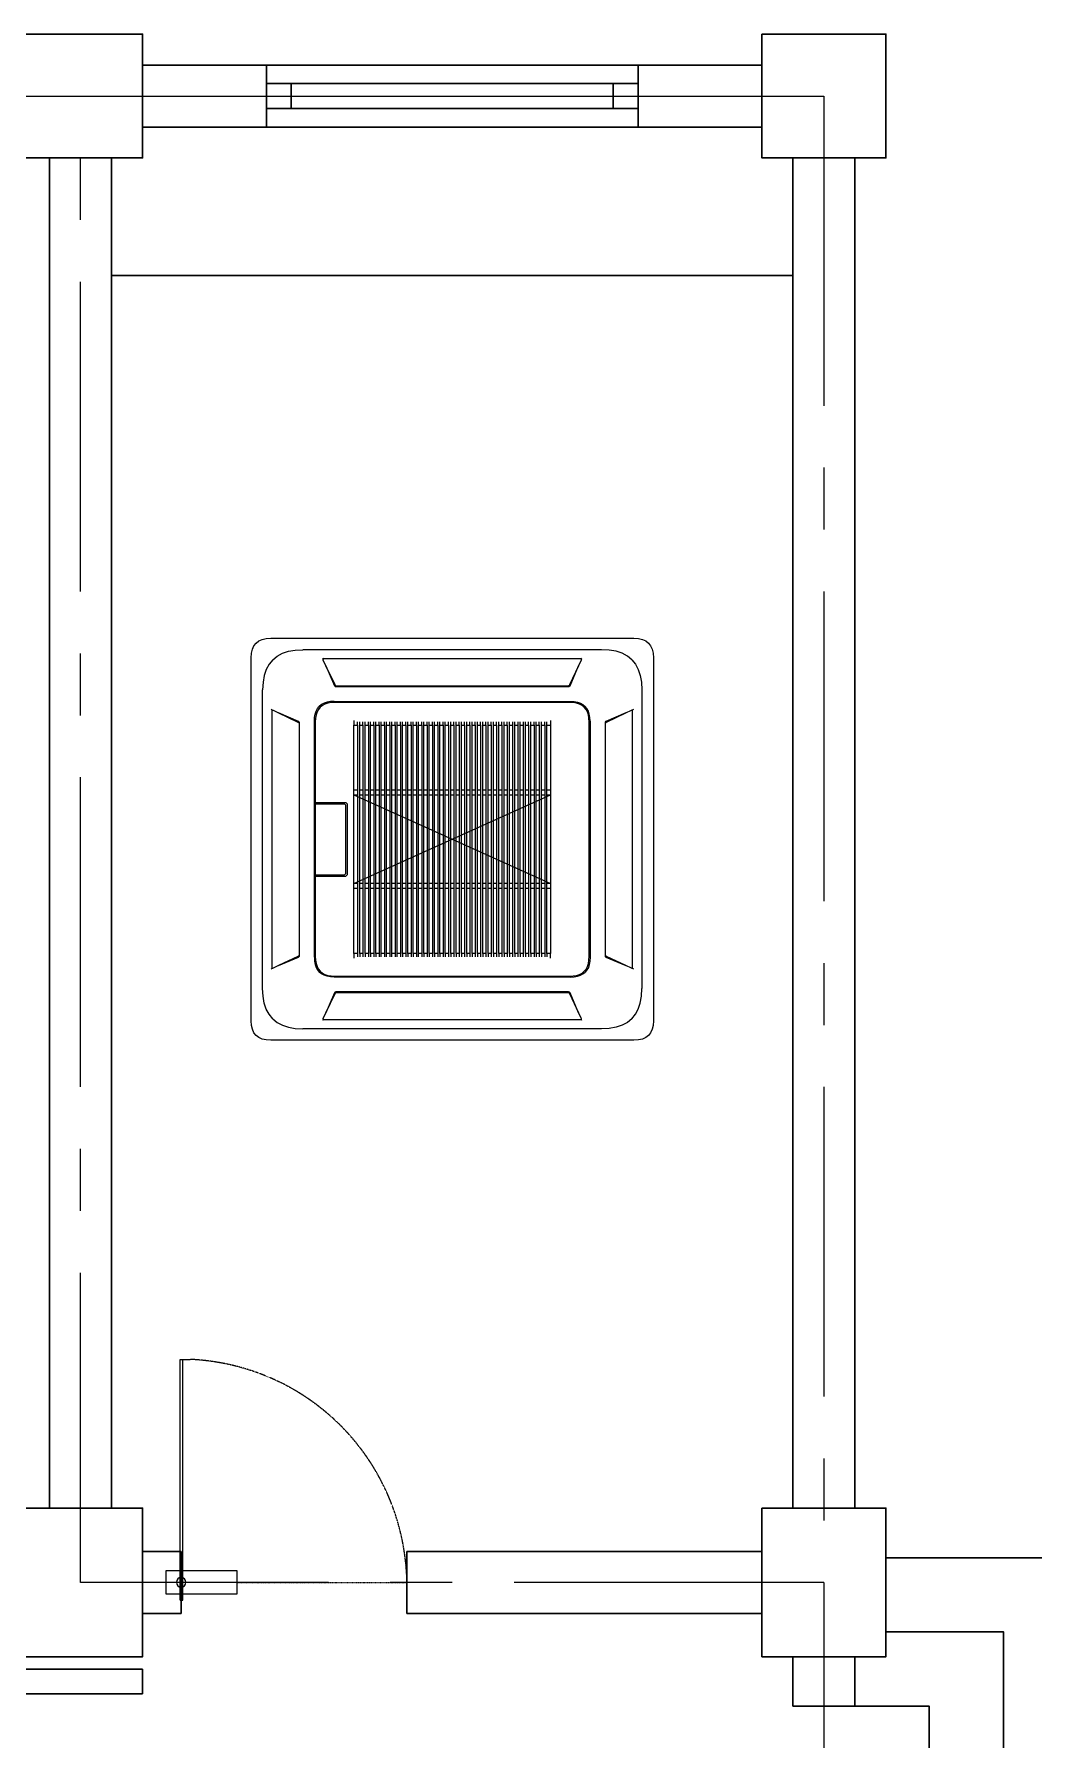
# Model space of a CAD drawing. Header units: millimetres. Extents: x 132885 to 171225, y -194956 to -179968.
# Drawn here: x 150722 to 154757, y -186854 to -179968 of the extents above; entities that cross this region are included whole.
import ezdxf

# ---------------------------------------------------------------- set-up
doc = ezdxf.new("R2010")
doc.units = ezdxf.units.MM
doc.header["$MEASUREMENT"] = 0
doc.linetypes.add('CENTER', pattern=[2, 1.25, -0.25, 0.25, -0.25])
doc.linetypes.add('DASHED2', pattern=[0.375, 0.25, -0.125])
doc.layers.get('0').update_dxf_attribs({"color": 255, "lineweight": 25})
for name, color, linetype, lineweight in [('CEN-1', 1, 'CENTER', 18), ('DIMENSION', 84, 'Continuous', 15), ('GLASS', 145, 'Continuous', 5), ('MAIN', 3, 'Continuous', 30), ('MAIN-4', 6, 'Continuous', 30)]:
    doc.layers.add(name, color=color, linetype=linetype, lineweight=lineweight)
doc.layers.add('Edges', color=7, linetype='Continuous')

# ---------------------------------------------------------------- blocks, each defined once
blk = doc.blocks.new('gd1')
at = {"layer": 'GLASS', "color": 4, "linetype": 'DASHED2', "ltscale": 0.001}
blk.add_line((345380.4, -498507.9), (345380.4, -497801.8), dxfattribs=at)
at = {"layer": 'GLASS'}
for p, q in [((345331.4, -498507.9), (345429.4, -498507.9)), ((345331.4, -498801.8), (345331.4, -498507.9)), ((345429.4, -498507.9), (345429.4, -498801.8)), ((345429.4, -498801.8), (345331.4, -498801.8))]:
    blk.add_line(p, q, dxfattribs=at)
at = {"layer": 'GLASS', "color": 4}
for p, q in [((344453.9, -498744), (344453.9, -498702.2)), ((345453.9, -498732), (344453.9, -498732)), ((345453.9, -498744), (344453.9, -498744)), ((345453.9, -498744), (345453.9, -498732.3))]:
    blk.add_line(p, q, dxfattribs=at)
at = {"layer": 'GLASS', "color": 4, "linetype": 'DASHED2'}
blk.add_ellipse((345430.5, -498780.7), major_axis=(-687, 717.8), ratio=0.969274, start_param=-0.727797, end_param=0.74268, dxfattribs=at)
at = {"layer": 'GLASS', "extrusion": (8.38188e-23, -2.79396e-23, -1)}
blk.add_ellipse((345379.9, -498739.7), major_axis=(-13.9, 13.9), ratio=1, start_param=6.283185307179586, end_param=12.56637061435917, dxfattribs=at)
blk = doc.blocks.new('cassette acplan')
at = {"layer": 'Edges'}
for p, q in [((164.6, 1024.4), (173.2, 1035.5)), ((173.2, 1035.5), (184.3, 1044.1)), ((184.3, 1044.1), (197.9, 1050.3)), ((197.9, 1050.3), (213.8, 1053.9)), ((213.8, 1053.9), (232.3, 1055.2)), ((232.3, 1055.2), (1697.8, 1055.2)), ((1697.8, 1055.2), (1716.3, 1053.9)), ((1716.3, 1053.9), (1732.3, 1050.3)), ((1732.3, 1050.3), (1745.8, 1044.1)), ((1745.8, 1044.1), (1756.9, 1035.5)), ((1756.9, 1035.5), (1765.5, 1024.4)), ((153.6, 976.4), (154.8, 994.9)), ((153.6, -489.1), (153.6, 976.4)), ((154.8, 994.9), (158.5, 1010.9)), ((158.5, 1010.9), (164.6, 1024.4)), ((240.5, 968.2), (225.9, 950.4)), ((240.5, 968.2), (258.4, 982.8)), ((258.4, 982.8), (279.5, 994.2)), ((279.5, 994.2), (303.8, 1002.3)), ((303.8, 1002.3), (331.4, 1007.2)), ((331.4, 1007.2), (362.2, 1008.8)), ((1567.9, 1008.8), (362.2, 1008.8)), ((442, 975), (444.1, 970)), ((444.1, 970), (443.8, 969)), ((443.8, 968.9), (443.8, 969)), ((444.4, 966.8), (443.8, 968.9)), ((444.3, 970.5), (444.1, 970)), ((445.8, 971.4), (444.3, 970.5)), ((455.2, 944.3), (444.4, 966.8)), ((448.4, 971.7), (445.8, 971.4)), ((1481.7, 971.7), (448.4, 971.7)), ((1485.7, 966.8), (1475, 944.3)), ((1484.3, 971.4), (1481.7, 971.7)), ((1485.9, 970.5), (1484.3, 971.4)), ((1486.3, 968.9), (1485.7, 966.8)), ((1486, 970), (1485.9, 970.5)), ((1486, 970), (1488.2, 975)), ((1486.3, 969), (1486, 970)), ((1486.3, 969), (1486.3, 968.9)), ((1598.7, 1007.2), (1567.9, 1008.8)), ((1626.3, 1002.3), (1598.7, 1007.2)), ((1650.7, 994.2), (1626.3, 1002.3)), ((1671.8, 982.8), (1650.7, 994.2)), ((1689.6, 968.2), (1671.8, 982.8)), ((1689.6, 968.2), (1704.2, 950.4)), ((1765.5, 1024.4), (1771.7, 1010.9)), ((1771.7, 1010.9), (1775.3, 994.9)), ((1775.3, 994.9), (1776.6, 976.4)), ((1776.6, 976.4), (1776.6, -489.1)), ((206.4, 904.9), (201.6, 877.3)), ((214.5, 929.3), (206.4, 904.9)), ((225.9, 950.4), (214.5, 929.3)), ((455.2, 944.3), (489.7, 863.6)), ((492.2, 866.5), (455.2, 944.3)), ((1475, 944.3), (1438, 866.5)), ((1440.4, 863.6), (1475, 944.3)), ((1704.2, 950.4), (1715.6, 929.3)), ((1715.6, 929.3), (1723.7, 904.9)), ((1723.7, 904.9), (1728.6, 877.3)), ((201.6, 877.3), (199.9, 846.5)), ((199.9, -359.2), (199.9, 846.5)), ((489.7, 863.6), (490.3, 862.7)), ((490, 863), (490.3, 862.7)), ((490.3, 862.7), (491.9, 861.3)), ((491.9, 861.3), (493.6, 860.5)), ((493.6, 864.4), (492.2, 866.5)), ((492.8, 860.6), (493.6, 860.5)), ((495.5, 862.9), (493.6, 864.4)), ((493.6, 860.5), (495.7, 860.3)), ((497.9, 861.9), (495.5, 862.9)), ((495.7, 860.3), (1434.4, 860.3)), ((500.8, 861.6), (497.9, 861.9)), ((1429.4, 861.6), (500.8, 861.6)), ((1432.3, 861.9), (1429.4, 861.6)), ((1434.7, 862.9), (1432.3, 861.9)), ((1434.4, 860.3), (1436.5, 860.5)), ((1436.6, 864.4), (1434.7, 862.9)), ((1436.5, 860.5), (1438.3, 861.3)), ((1436.5, 860.5), (1437.3, 860.6)), ((1438, 866.5), (1436.6, 864.4)), ((1438.3, 861.3), (1439.9, 862.7)), ((1439.9, 862.7), (1440.4, 863.6)), ((1440.2, 863), (1439.9, 862.7)), ((1728.6, 877.3), (1730.2, 846.5)), ((1730.2, 846.5), (1730.2, -359.2)), ((238.7, 764.6), (233.7, 766.8)), ((237.3, 762.9), (237, 760.3)), ((237, 760.3), (237, -273)), ((238.2, 764.5), (237.3, 762.9)), ((238.7, 764.6), (238.2, 764.5)), ((239.7, 764.9), (238.7, 764.6)), ((239.7, 764.9), (239.9, 764.9)), ((239.9, 764.9), (242, 764.3)), ((242, 764.3), (264.5, 753.6)), ((411.8, 748.9), (415.8, 760.9)), ((415.8, 760.9), (421.4, 771.3)), ((425.1, 767.7), (419.6, 757.4)), ((421.4, 771.3), (428.6, 780.1)), ((432.3, 776.5), (425.1, 767.7)), ((437.4, 787.3), (428.6, 780.1)), ((441, 783.6), (432.3, 776.5)), ((447.8, 792.9), (437.4, 787.3)), ((451.3, 789.2), (441, 783.6)), ((459.8, 796.9), (447.8, 792.9)), ((463.3, 793.1), (451.3, 789.2)), ((473.4, 799.3), (459.8, 796.9)), ((476.8, 795.5), (463.3, 793.1)), ((488.6, 800.1), (473.4, 799.3)), ((491.9, 796.3), (476.8, 795.5)), ((488.6, 800.1), (1441.5, 800.1)), ((1438.3, 796.3), (491.9, 796.3)), ((1453.4, 795.5), (1438.3, 796.3)), ((1441.5, 800.1), (1456.7, 799.3)), ((1466.9, 793.1), (1453.4, 795.5)), ((1456.7, 799.3), (1470.3, 796.9)), ((1478.8, 789.2), (1466.9, 793.1)), ((1470.3, 796.9), (1482.3, 792.9)), ((1489.1, 783.6), (1478.8, 789.2)), ((1482.3, 792.9), (1492.7, 787.3)), ((1497.9, 776.5), (1489.1, 783.6)), ((1492.7, 787.3), (1501.5, 780.1)), ((1505, 767.7), (1497.9, 776.5)), ((1508.7, 771.3), (1501.5, 780.1)), ((1510.6, 757.4), (1505, 767.7)), ((1514.3, 760.9), (1508.7, 771.3)), ((1518.3, 748.9), (1514.3, 760.9)), ((1665.6, 753.6), (1688.1, 764.3)), ((1688.1, 764.3), (1690.3, 764.9)), ((1690.3, 764.9), (1690.4, 764.9)), ((1691.4, 764.6), (1690.4, 764.9)), ((1696.4, 766.8), (1691.4, 764.6)), ((1691.9, 764.5), (1691.4, 764.6)), ((1692.8, 762.9), (1691.9, 764.5)), ((1693.1, 760.3), (1692.8, 762.9)), ((1693.1, -273), (1693.1, 760.3)), ((345.1, 719), (264.5, 753.6)), ((264.5, 753.6), (342.2, 716.6)), ((342.2, 716.6), (344.4, 715.2)), ((344.4, 715.2), (345.9, 713.3)), ((346, 718.5), (345.1, 719)), ((345.8, 718.8), (346, 718.5)), ((345.9, 713.3), (346.8, 710.9)), ((347.5, 716.9), (346, 718.5)), ((346.8, 710.9), (347.1, 708)), ((347.1, 708), (347.1, -220.6)), ((348.2, 715.1), (347.5, 716.9)), ((348.2, 715.1), (348.1, 715.9)), ((348.5, 713), (348.2, 715.1)), ((348.5, -225.7), (348.5, 713)), ((408.6, 720.2), (409.4, 735.3)), ((408.6, -232.8), (408.6, 720.2)), ((409.4, 735.3), (411.8, 748.9)), ((413.2, 732), (412.4, 716.9)), ((412.4, 716.9), (412.4, 392.2)), ((415.6, 745.5), (413.2, 732)), ((419.6, 757.4), (415.6, 745.5)), ((568.2, 723), (568.2, 704.6)), ((568.2, 704.6), (583.2, 704.6)), ((568.2, 441.4), (568.2, 704.6)), ((583.2, 704.6), (583.2, 717.7)), ((583.2, 704.6), (583.2, 441.4)), ((592, 704.6), (592, 717.7)), ((592, 704.6), (604.8, 704.6)), ((592, 441.4), (592, 704.6)), ((604.8, 704.6), (604.8, 717.7)), ((604.8, 704.6), (604.8, 441.4)), ((613.6, 704.6), (613.6, 717.7)), ((613.6, 704.6), (626.4, 704.6)), ((613.6, 441.4), (613.6, 704.6)), ((626.4, 704.6), (626.4, 717.7)), ((626.4, 704.6), (626.4, 441.4)), ((635.2, 704.6), (635.2, 717.7)), ((635.2, 704.6), (648, 704.6)), ((635.2, 441.4), (635.2, 704.6)), ((648, 704.6), (648, 717.7)), ((648, 704.6), (648, 441.4)), ((656.7, 704.6), (656.7, 717.7)), ((656.7, 704.6), (669.5, 704.6)), ((656.7, 441.4), (656.7, 704.6)), ((669.5, 704.6), (669.5, 717.7)), ((669.5, 704.6), (669.5, 441.4)), ((678.3, 704.6), (678.3, 717.7)), ((678.3, 704.6), (691.1, 704.6)), ((678.3, 441.4), (678.3, 704.6)), ((691.1, 704.6), (691.1, 717.7)), ((691.1, 704.6), (691.1, 441.4)), ((699.9, 704.6), (699.9, 717.7)), ((699.9, 704.6), (712.7, 704.6)), ((699.9, 441.4), (699.9, 704.6)), ((712.7, 704.6), (712.7, 717.7)), ((712.7, 704.6), (712.7, 441.4)), ((721.4, 704.6), (721.4, 717.7)), ((721.4, 704.6), (734.2, 704.6)), ((721.4, 441.4), (721.4, 704.6)), ((734.2, 704.6), (734.2, 717.7)), ((734.2, 704.6), (734.2, 441.4)), ((743, 704.6), (743, 717.7)), ((743, 704.6), (755.8, 704.6)), ((743, 441.4), (743, 704.6)), ((755.8, 704.6), (755.8, 717.7)), ((755.8, 704.6), (755.8, 441.4)), ((764.6, 704.6), (764.6, 717.7)), ((764.6, 704.6), (777.4, 704.6)), ((764.6, 441.4), (764.6, 704.6)), ((777.4, 704.6), (777.4, 717.7)), ((777.4, 704.6), (777.4, 441.4)), ((786.1, 704.6), (786.1, 717.7)), ((786.1, 704.6), (798.9, 704.6)), ((786.1, 441.4), (786.1, 704.6)), ((798.9, 704.6), (798.9, 717.7)), ((798.9, 704.6), (798.9, 441.4)), ((807.7, 704.6), (807.7, 717.7)), ((807.7, 704.6), (820.5, 704.6)), ((807.7, 441.4), (807.7, 704.6)), ((820.5, 704.6), (820.5, 717.7)), ((820.5, 704.6), (820.5, 441.4)), ((829.3, 704.6), (829.3, 717.7)), ((829.3, 704.6), (842.1, 704.6)), ((829.3, 441.4), (829.3, 704.6)), ((842.1, 704.6), (842.1, 717.7)), ((842.1, 704.6), (842.1, 441.4)), ((850.8, 704.6), (850.8, 717.7)), ((850.8, 704.6), (863.6, 704.6)), ((850.8, 441.4), (850.8, 704.6)), ((863.6, 704.6), (863.6, 717.7)), ((863.6, 704.6), (863.6, 441.4)), ((872.4, 704.6), (872.4, 717.7)), ((872.4, 704.6), (885.2, 704.6)), ((872.4, 441.4), (872.4, 704.6)), ((885.2, 704.6), (885.2, 717.7)), ((885.2, 704.6), (885.2, 441.4)), ((894, 704.6), (894, 717.7)), ((894, 704.6), (906.8, 704.6)), ((894, 441.4), (894, 704.6)), ((906.8, 704.6), (906.8, 717.7)), ((906.8, 704.6), (906.8, 441.4)), ((915.5, 704.6), (915.5, 717.7)), ((915.5, 704.6), (928.3, 704.6)), ((915.5, 441.4), (915.5, 704.6)), ((928.3, 704.6), (928.3, 717.7)), ((928.3, 704.6), (928.3, 441.4)), ((937.1, 704.6), (937.1, 717.7)), ((937.1, 704.6), (949.9, 704.6)), ((937.1, 441.4), (937.1, 704.6)), ((949.9, 704.6), (949.9, 717.7)), ((949.9, 704.6), (949.9, 441.4)), ((958.7, 704.6), (958.7, 717.7)), ((958.7, 704.6), (971.5, 704.6)), ((958.7, 441.4), (958.7, 704.6)), ((971.5, 704.6), (971.5, 717.7)), ((971.5, 704.6), (971.5, 441.4)), ((980.2, 704.6), (980.2, 717.7)), ((980.2, 704.6), (993, 704.6)), ((980.2, 441.4), (980.2, 704.6)), ((993, 704.6), (993, 717.7)), ((993, 704.6), (993, 441.4)), ((1001.8, 704.6), (1001.8, 717.7)), ((1001.8, 704.6), (1014.6, 704.6)), ((1001.8, 441.4), (1001.8, 704.6)), ((1014.6, 704.6), (1014.6, 717.7)), ((1014.6, 704.6), (1014.6, 441.4)), ((1023.4, 704.6), (1023.4, 717.7)), ((1023.4, 704.6), (1036.2, 704.6)), ((1023.4, 441.4), (1023.4, 704.6)), ((1036.2, 704.6), (1036.2, 717.7)), ((1036.2, 704.6), (1036.2, 441.4)), ((1044.9, 704.6), (1044.9, 717.7)), ((1044.9, 704.6), (1057.7, 704.6)), ((1044.9, 441.4), (1044.9, 704.6)), ((1057.7, 704.6), (1057.7, 717.7)), ((1057.7, 704.6), (1057.7, 441.4)), ((1066.5, 704.6), (1066.5, 717.7)), ((1066.5, 704.6), (1079.3, 704.6)), ((1066.5, 441.4), (1066.5, 704.6)), ((1079.3, 704.6), (1079.3, 717.7)), ((1079.3, 704.6), (1079.3, 441.4)), ((1088.1, 704.6), (1088.1, 717.7)), ((1088.1, 704.6), (1100.9, 704.6)), ((1088.1, 441.4), (1088.1, 704.6)), ((1100.9, 704.6), (1100.9, 717.7)), ((1100.9, 704.6), (1100.9, 441.4)), ((1109.6, 704.6), (1109.6, 717.7)), ((1109.6, 704.6), (1122.4, 704.6)), ((1109.6, 441.4), (1109.6, 704.6)), ((1122.4, 704.6), (1122.4, 717.7)), ((1122.4, 704.6), (1122.4, 441.4)), ((1131.2, 704.6), (1131.2, 717.7)), ((1131.2, 704.6), (1144, 704.6)), ((1131.2, 441.4), (1131.2, 704.6)), ((1144, 704.6), (1144, 717.7)), ((1144, 704.6), (1144, 441.4)), ((1152.8, 704.6), (1152.8, 717.7)), ((1152.8, 704.6), (1165.6, 704.6)), ((1152.8, 441.4), (1152.8, 704.6)), ((1165.6, 704.6), (1165.6, 717.7)), ((1165.6, 704.6), (1165.6, 441.4)), ((1174.3, 704.6), (1174.3, 717.7)), ((1174.3, 704.6), (1187.1, 704.6)), ((1174.3, 441.4), (1174.3, 704.6)), ((1187.1, 704.6), (1187.1, 717.7)), ((1187.1, 704.6), (1187.1, 441.4)), ((1195.9, 704.6), (1195.9, 717.7)), ((1195.9, 704.6), (1208.7, 704.6)), ((1195.9, 441.4), (1195.9, 704.6)), ((1208.7, 717.7), (1208.7, 704.6)), ((1208.7, 704.6), (1208.7, 441.4)), ((1217.5, 704.6), (1217.5, 717.7)), ((1217.5, 704.6), (1230.3, 704.6)), ((1217.5, 441.4), (1217.5, 704.6)), ((1230.3, 717.7), (1230.3, 704.6)), ((1230.3, 704.6), (1230.3, 441.4)), ((1239.1, 704.6), (1239.1, 717.7)), ((1239.1, 704.6), (1251.8, 704.6)), ((1239.1, 441.4), (1239.1, 704.6)), ((1251.8, 717.7), (1251.8, 704.6)), ((1251.8, 704.6), (1251.8, 441.4)), ((1260.6, 704.6), (1260.6, 717.7)), ((1260.6, 704.6), (1273.4, 704.6)), ((1260.6, 441.4), (1260.6, 704.6)), ((1273.4, 704.6), (1273.4, 717.7)), ((1273.4, 704.6), (1273.4, 441.4)), ((1282.2, 704.6), (1282.2, 717.7)), ((1282.2, 704.6), (1295, 704.6)), ((1282.2, 441.4), (1282.2, 704.6)), ((1295, 704.6), (1295, 717.7)), ((1295, 704.6), (1295, 441.4)), ((1303.8, 704.6), (1303.8, 717.7)), ((1303.8, 704.6), (1316.5, 704.6)), ((1303.8, 441.4), (1303.8, 704.6)), ((1316.5, 704.6), (1316.5, 717.7)), ((1316.5, 704.6), (1316.5, 441.4)), ((1325.3, 704.6), (1325.3, 717.7)), ((1325.3, 704.6), (1338.1, 704.6)), ((1325.3, 441.4), (1325.3, 704.6)), ((1338.1, 704.6), (1338.1, 717.7)), ((1338.1, 704.6), (1338.1, 441.4)), ((1346.9, 704.6), (1346.9, 717.7)), ((1346.9, 704.6), (1362, 704.6)), ((1346.9, 441.4), (1346.9, 704.6)), ((1362, 723), (1362, 704.6)), ((1362, 704.6), (1362, 441.4)), ((1514.5, 745.5), (1510.6, 757.4)), ((1516.9, 732), (1514.5, 745.5)), ((1517.7, 716.9), (1516.9, 732)), ((1517.7, -229.5), (1517.7, 716.9)), ((1520.7, 735.3), (1518.3, 748.9)), ((1521.5, 720.2), (1520.7, 735.3)), ((1521.5, 720.2), (1521.5, -232.8)), ((1581.9, 715.1), (1581.7, 713)), ((1581.7, 713), (1581.7, -225.7)), ((1582.7, 716.9), (1581.9, 715.1)), ((1582, 715.9), (1581.9, 715.1)), ((1584.1, 718.5), (1582.7, 716.9)), ((1583, 708), (1583.3, 710.9)), ((1583, -220.6), (1583, 708)), ((1583.3, 710.9), (1584.3, 713.3)), ((1585, 719), (1584.1, 718.5)), ((1584.4, 718.8), (1584.1, 718.5)), ((1584.3, 713.3), (1585.8, 715.2)), ((1665.6, 753.6), (1585, 719)), ((1585.8, 715.2), (1587.9, 716.6)), ((1587.9, 716.6), (1665.6, 753.6)), ((583.2, 441.4), (568.2, 441.4)), ((568.2, 422.6), (568.2, 441.4)), ((568.2, 422.6), (583.2, 422.6)), ((568.2, 64.7), (568.2, 422.6)), ((568.2, 64.7), (1362, 422.6)), ((568.2, 422.6), (1362, 64.7)), ((583.2, 441.4), (583.2, 422.6)), ((583.2, 422.6), (583.2, 64.7)), ((604.8, 441.4), (592, 441.4)), ((592, 422.6), (592, 441.4)), ((592, 422.6), (604.8, 422.6)), ((592, 64.7), (592, 422.6)), ((604.8, 441.4), (604.8, 422.6)), ((604.8, 422.6), (604.8, 64.7)), ((626.4, 441.4), (613.6, 441.4)), ((613.6, 422.6), (613.6, 441.4)), ((613.6, 422.6), (626.4, 422.6)), ((613.6, 64.7), (613.6, 422.6)), ((626.4, 441.4), (626.4, 422.6)), ((626.4, 422.6), (626.4, 64.7)), ((648, 441.4), (635.2, 441.4)), ((635.2, 422.6), (635.2, 441.4)), ((635.2, 422.6), (648, 422.6)), ((635.2, 64.7), (635.2, 422.6)), ((648, 441.4), (648, 422.6)), ((648, 422.6), (648, 64.7)), ((669.5, 441.4), (656.7, 441.4)), ((656.7, 422.6), (656.7, 441.4)), ((656.7, 422.6), (669.5, 422.6)), ((656.7, 64.7), (656.7, 422.6)), ((669.5, 441.4), (669.5, 422.6)), ((669.5, 422.6), (669.5, 64.7)), ((691.1, 441.4), (678.3, 441.4)), ((678.3, 422.6), (678.3, 441.4)), ((678.3, 422.6), (691.1, 422.6)), ((678.3, 64.7), (678.3, 422.6)), ((691.1, 441.4), (691.1, 422.6)), ((691.1, 422.6), (691.1, 64.7)), ((712.7, 441.4), (699.9, 441.4)), ((699.9, 422.6), (699.9, 441.4)), ((699.9, 422.6), (712.7, 422.6)), ((699.9, 64.7), (699.9, 422.6)), ((712.7, 441.4), (712.7, 422.6)), ((712.7, 422.6), (712.7, 64.7)), ((734.2, 441.4), (721.4, 441.4)), ((721.4, 422.6), (721.4, 441.4)), ((721.4, 422.6), (734.2, 422.6)), ((721.4, 64.7), (721.4, 422.6)), ((734.2, 441.4), (734.2, 422.6)), ((734.2, 422.6), (734.2, 64.7)), ((755.8, 441.4), (743, 441.4)), ((743, 422.6), (743, 441.4)), ((743, 422.6), (755.8, 422.6)), ((743, 64.7), (743, 422.6)), ((755.8, 441.4), (755.8, 422.6)), ((755.8, 422.6), (755.8, 64.7)), ((777.4, 441.4), (764.6, 441.4)), ((764.6, 422.6), (764.6, 441.4)), ((764.6, 422.6), (777.4, 422.6)), ((764.6, 64.7), (764.6, 422.6)), ((777.4, 441.4), (777.4, 422.6)), ((777.4, 422.6), (777.4, 64.7)), ((798.9, 441.4), (786.1, 441.4)), ((786.1, 422.6), (786.1, 441.4)), ((786.1, 422.6), (798.9, 422.6)), ((786.1, 64.7), (786.1, 422.6)), ((798.9, 441.4), (798.9, 422.6)), ((798.9, 422.6), (798.9, 64.7)), ((820.5, 441.4), (807.7, 441.4)), ((807.7, 422.6), (807.7, 441.4)), ((807.7, 422.6), (820.5, 422.6)), ((807.7, 64.7), (807.7, 422.6)), ((820.5, 441.4), (820.5, 422.6)), ((820.5, 422.6), (820.5, 64.7)), ((842.1, 441.4), (829.3, 441.4)), ((829.3, 422.6), (829.3, 441.4)), ((829.3, 422.6), (842.1, 422.6)), ((829.3, 64.7), (829.3, 422.6)), ((842.1, 441.4), (842.1, 422.6)), ((842.1, 422.6), (842.1, 64.7)), ((863.6, 441.4), (850.8, 441.4)), ((850.8, 422.6), (850.8, 441.4)), ((850.8, 422.6), (863.6, 422.6)), ((850.8, 64.7), (850.8, 422.6)), ((863.6, 441.4), (863.6, 422.6)), ((863.6, 422.6), (863.6, 64.7)), ((885.2, 441.4), (872.4, 441.4)), ((872.4, 422.6), (872.4, 441.4)), ((872.4, 422.6), (885.2, 422.6)), ((872.4, 64.7), (872.4, 422.6)), ((885.2, 441.4), (885.2, 422.6)), ((885.2, 422.6), (885.2, 64.7)), ((906.8, 441.4), (894, 441.4)), ((894, 422.6), (894, 441.4)), ((894, 422.6), (906.8, 422.6)), ((894, 64.7), (894, 422.6)), ((906.8, 441.4), (906.8, 422.6)), ((906.8, 422.6), (906.8, 64.7)), ((928.3, 441.4), (915.5, 441.4)), ((915.5, 422.6), (915.5, 441.4)), ((915.5, 422.6), (928.3, 422.6)), ((915.5, 64.7), (915.5, 422.6)), ((928.3, 441.4), (928.3, 422.6)), ((928.3, 422.6), (928.3, 64.7)), ((949.9, 441.4), (937.1, 441.4)), ((937.1, 422.6), (937.1, 441.4)), ((937.1, 422.6), (949.9, 422.6)), ((937.1, 64.7), (937.1, 422.6)), ((949.9, 441.4), (949.9, 422.6)), ((949.9, 422.6), (949.9, 64.7)), ((971.5, 441.4), (958.7, 441.4)), ((958.7, 422.6), (958.7, 441.4)), ((958.7, 422.6), (971.5, 422.6)), ((958.7, 64.7), (958.7, 422.6)), ((971.5, 441.4), (971.5, 422.6)), ((971.5, 422.6), (971.5, 64.7)), ((993, 441.4), (980.2, 441.4)), ((980.2, 422.6), (980.2, 441.4)), ((980.2, 422.6), (993, 422.6)), ((980.2, 64.7), (980.2, 422.6)), ((993, 441.4), (993, 422.6)), ((993, 422.6), (993, 64.7)), ((1014.6, 441.4), (1001.8, 441.4)), ((1001.8, 422.6), (1001.8, 441.4)), ((1001.8, 422.6), (1014.6, 422.6)), ((1001.8, 64.7), (1001.8, 422.6)), ((1014.6, 441.4), (1014.6, 422.6)), ((1014.6, 422.6), (1014.6, 64.7)), ((1036.2, 441.4), (1023.4, 441.4)), ((1023.4, 422.6), (1023.4, 441.4)), ((1023.4, 422.6), (1036.2, 422.6)), ((1023.4, 64.7), (1023.4, 422.6)), ((1036.2, 441.4), (1036.2, 422.6)), ((1036.2, 422.6), (1036.2, 64.7)), ((1057.7, 441.4), (1044.9, 441.4)), ((1044.9, 422.6), (1044.9, 441.4)), ((1044.9, 422.6), (1057.7, 422.6)), ((1044.9, 64.7), (1044.9, 422.6)), ((1057.7, 441.4), (1057.7, 422.6)), ((1057.7, 422.6), (1057.7, 64.7)), ((1079.3, 441.4), (1066.5, 441.4)), ((1066.5, 422.6), (1066.5, 441.4)), ((1066.5, 422.6), (1079.3, 422.6)), ((1066.5, 64.7), (1066.5, 422.6)), ((1079.3, 441.4), (1079.3, 422.6)), ((1079.3, 422.6), (1079.3, 64.7)), ((1100.9, 441.4), (1088.1, 441.4)), ((1088.1, 422.6), (1088.1, 441.4)), ((1088.1, 422.6), (1100.9, 422.6)), ((1088.1, 64.7), (1088.1, 422.6)), ((1100.9, 441.4), (1100.9, 422.6)), ((1100.9, 422.6), (1100.9, 64.7)), ((1122.4, 441.4), (1109.6, 441.4)), ((1109.6, 422.6), (1109.6, 441.4)), ((1109.6, 422.6), (1122.4, 422.6)), ((1109.6, 64.7), (1109.6, 422.6)), ((1122.4, 441.4), (1122.4, 422.6)), ((1122.4, 422.6), (1122.4, 64.7)), ((1144, 441.4), (1131.2, 441.4)), ((1131.2, 422.6), (1131.2, 441.4)), ((1131.2, 422.6), (1144, 422.6)), ((1131.2, 64.7), (1131.2, 422.6)), ((1144, 441.4), (1144, 422.6)), ((1144, 422.6), (1144, 64.7)), ((1165.6, 441.4), (1152.8, 441.4)), ((1152.8, 422.6), (1152.8, 441.4)), ((1152.8, 422.6), (1165.6, 422.6)), ((1152.8, 64.7), (1152.8, 422.6)), ((1165.6, 441.4), (1165.6, 422.6)), ((1165.6, 422.6), (1165.6, 64.7)), ((1187.1, 441.4), (1174.3, 441.4)), ((1174.3, 422.6), (1174.3, 441.4)), ((1174.3, 422.6), (1187.1, 422.6)), ((1174.3, 64.7), (1174.3, 422.6)), ((1187.1, 441.4), (1187.1, 422.6)), ((1187.1, 422.6), (1187.1, 64.7)), ((1208.7, 441.4), (1195.9, 441.4)), ((1195.9, 422.6), (1195.9, 441.4)), ((1195.9, 422.6), (1208.7, 422.6)), ((1195.9, 64.7), (1195.9, 422.6)), ((1208.7, 441.4), (1208.7, 422.6)), ((1208.7, 422.6), (1208.7, 64.7)), ((1230.3, 441.4), (1217.5, 441.4)), ((1217.5, 422.6), (1217.5, 441.4)), ((1217.5, 422.6), (1230.3, 422.6)), ((1217.5, 64.7), (1217.5, 422.6)), ((1230.3, 441.4), (1230.3, 422.6)), ((1230.3, 422.6), (1230.3, 64.7)), ((1251.8, 441.4), (1239.1, 441.4)), ((1239.1, 422.6), (1239.1, 441.4)), ((1239.1, 422.6), (1251.8, 422.6)), ((1239.1, 64.7), (1239.1, 422.6)), ((1251.8, 441.4), (1251.8, 422.6)), ((1251.8, 422.6), (1251.8, 64.7)), ((1273.4, 441.4), (1260.6, 441.4)), ((1260.6, 422.6), (1260.6, 441.4)), ((1260.6, 422.6), (1273.4, 422.6)), ((1260.6, 64.7), (1260.6, 422.6)), ((1273.4, 441.4), (1273.4, 422.6)), ((1273.4, 422.6), (1273.4, 64.7)), ((1295, 441.4), (1282.2, 441.4)), ((1282.2, 422.6), (1282.2, 441.4)), ((1282.2, 422.6), (1295, 422.6)), ((1282.2, 64.7), (1282.2, 422.6)), ((1295, 441.4), (1295, 422.6)), ((1295, 422.6), (1295, 64.7)), ((1316.5, 441.4), (1303.8, 441.4)), ((1303.8, 422.6), (1303.8, 441.4)), ((1303.8, 422.6), (1316.5, 422.6)), ((1303.8, 64.7), (1303.8, 422.6)), ((1316.5, 441.4), (1316.5, 422.6)), ((1316.5, 422.6), (1316.5, 64.7)), ((1338.1, 441.4), (1325.3, 441.4)), ((1325.3, 422.6), (1325.3, 441.4)), ((1325.3, 422.6), (1338.1, 422.6)), ((1325.3, 64.7), (1325.3, 422.6)), ((1338.1, 441.4), (1338.1, 422.6)), ((1338.1, 422.6), (1338.1, 64.7)), ((1362, 441.4), (1346.9, 441.4)), ((1346.9, 422.6), (1346.9, 441.4)), ((1346.9, 422.6), (1362, 422.6)), ((1346.9, 64.7), (1346.9, 422.6)), ((1362, 441.4), (1362, 422.6)), ((1362, 422.6), (1362, 64.7)), ((412.4, 392.2), (412.4, 387.1)), ((412.4, 392.2), (535.1, 392.2)), ((412.4, 387.1), (412.4, 100.3)), ((412.4, 387.1), (529.9, 387.1)), ((535.1, 381.9), (529.9, 387.1)), ((535.1, 392.2), (540.3, 387.1)), ((535.1, 105.4), (535.1, 381.9)), ((540.3, 387.1), (540.3, 100.3)), ((412.4, 100.3), (412.4, 95.1)), ((412.4, 100.3), (529.9, 100.3)), ((412.4, 95.1), (412.4, -229.5)), ((412.4, 95.1), (535.1, 95.1)), ((529.9, 100.3), (535.1, 105.4)), ((540.3, 100.3), (535.1, 95.1)), ((568.2, 45.9), (568.2, 64.7)), ((583.2, 64.7), (568.2, 64.7)), ((568.2, 45.9), (583.2, 45.9)), ((568.2, -217.2), (568.2, 45.9)), ((583.2, 64.7), (583.2, 45.9)), ((583.2, 45.9), (583.2, -217.2)), ((604.8, 64.7), (592, 64.7)), ((592, 45.9), (592, 64.7)), ((592, 45.9), (604.8, 45.9)), ((592, -217.2), (592, 45.9)), ((604.8, 64.7), (604.8, 45.9)), ((604.8, 45.9), (604.8, -217.2)), ((626.4, 64.7), (613.6, 64.7)), ((613.6, 45.9), (613.6, 64.7)), ((613.6, 45.9), (626.4, 45.9)), ((613.6, -217.2), (613.6, 45.9)), ((626.4, 64.7), (626.4, 45.9)), ((626.4, 45.9), (626.4, -217.2)), ((648, 64.7), (635.2, 64.7)), ((635.2, 45.9), (635.2, 64.7)), ((635.2, 45.9), (648, 45.9)), ((635.2, -217.2), (635.2, 45.9)), ((648, 64.7), (648, 45.9)), ((648, 45.9), (648, -217.2)), ((669.5, 64.7), (656.7, 64.7)), ((656.7, 45.9), (656.7, 64.7)), ((656.7, 45.9), (669.5, 45.9)), ((656.7, -217.2), (656.7, 45.9)), ((669.5, 64.7), (669.5, 45.9)), ((669.5, 45.9), (669.5, -217.2)), ((691.1, 64.7), (678.3, 64.7)), ((678.3, 45.9), (678.3, 64.7)), ((678.3, 45.9), (691.1, 45.9)), ((678.3, -217.2), (678.3, 45.9)), ((691.1, 64.7), (691.1, 45.9)), ((691.1, 45.9), (691.1, -217.2)), ((712.7, 64.7), (699.9, 64.7)), ((699.9, 45.9), (699.9, 64.7)), ((699.9, 45.9), (712.7, 45.9)), ((699.9, -217.2), (699.9, 45.9)), ((712.7, 64.7), (712.7, 45.9)), ((712.7, 45.9), (712.7, -217.2)), ((734.2, 64.7), (721.4, 64.7)), ((721.4, 45.9), (721.4, 64.7)), ((721.4, 45.9), (734.2, 45.9)), ((721.4, -217.2), (721.4, 45.9)), ((734.2, 64.7), (734.2, 45.9)), ((734.2, 45.9), (734.2, -217.2)), ((755.8, 64.7), (743, 64.7)), ((743, 45.9), (743, 64.7)), ((743, 45.9), (755.8, 45.9)), ((743, -217.2), (743, 45.9)), ((755.8, 64.7), (755.8, 45.9)), ((755.8, 45.9), (755.8, -217.2)), ((777.4, 64.7), (764.6, 64.7)), ((764.6, 45.9), (764.6, 64.7)), ((764.6, 45.9), (777.4, 45.9)), ((764.6, -217.2), (764.6, 45.9)), ((777.4, 64.7), (777.4, 45.9)), ((777.4, 45.9), (777.4, -217.2)), ((798.9, 64.7), (786.1, 64.7)), ((786.1, 45.9), (786.1, 64.7)), ((786.1, 45.9), (798.9, 45.9)), ((786.1, -217.2), (786.1, 45.9)), ((798.9, 64.7), (798.9, 45.9)), ((798.9, 45.9), (798.9, -217.2)), ((820.5, 64.7), (807.7, 64.7)), ((807.7, 45.9), (807.7, 64.7)), ((807.7, 45.9), (820.5, 45.9)), ((807.7, -217.2), (807.7, 45.9)), ((820.5, 64.7), (820.5, 45.9)), ((820.5, 45.9), (820.5, -217.2)), ((842.1, 64.7), (829.3, 64.7)), ((829.3, 45.9), (829.3, 64.7)), ((829.3, 45.9), (842.1, 45.9)), ((829.3, -217.2), (829.3, 45.9)), ((842.1, 64.7), (842.1, 45.9)), ((842.1, 45.9), (842.1, -217.2)), ((863.6, 64.7), (850.8, 64.7)), ((850.8, 45.9), (850.8, 64.7)), ((850.8, 45.9), (863.6, 45.9)), ((850.8, -217.2), (850.8, 45.9)), ((863.6, 64.7), (863.6, 45.9)), ((863.6, 45.9), (863.6, -217.2)), ((885.2, 64.7), (872.4, 64.7)), ((872.4, 45.9), (872.4, 64.7)), ((872.4, 45.9), (885.2, 45.9)), ((872.4, -217.2), (872.4, 45.9)), ((885.2, 64.7), (885.2, 45.9)), ((885.2, 45.9), (885.2, -217.2)), ((906.8, 64.7), (894, 64.7)), ((894, 45.9), (894, 64.7)), ((894, 45.9), (906.8, 45.9)), ((894, -217.2), (894, 45.9)), ((906.8, 64.7), (906.8, 45.9)), ((906.8, 45.9), (906.8, -217.2)), ((928.3, 64.7), (915.5, 64.7)), ((915.5, 45.9), (915.5, 64.7)), ((915.5, 45.9), (928.3, 45.9)), ((915.5, -217.2), (915.5, 45.9)), ((928.3, 64.7), (928.3, 45.9)), ((928.3, 45.9), (928.3, -217.2)), ((949.9, 64.7), (937.1, 64.7)), ((937.1, 45.9), (937.1, 64.7)), ((937.1, 45.9), (949.9, 45.9)), ((937.1, -217.2), (937.1, 45.9)), ((949.9, 64.7), (949.9, 45.9)), ((949.9, 45.9), (949.9, -217.2)), ((971.5, 64.7), (958.7, 64.7)), ((958.7, 45.9), (958.7, 64.7)), ((958.7, 45.9), (971.5, 45.9)), ((958.7, -217.2), (958.7, 45.9)), ((971.5, 64.7), (971.5, 45.9)), ((971.5, 45.9), (971.5, -217.2)), ((993, 64.7), (980.2, 64.7)), ((980.2, 45.9), (980.2, 64.7)), ((980.2, 45.9), (993, 45.9)), ((980.2, -217.2), (980.2, 45.9)), ((993, 64.7), (993, 45.9)), ((993, 45.9), (993, -217.2)), ((1014.6, 64.7), (1001.8, 64.7)), ((1001.8, 45.9), (1001.8, 64.7)), ((1001.8, 45.9), (1014.6, 45.9)), ((1001.8, -217.2), (1001.8, 45.9)), ((1014.6, 64.7), (1014.6, 45.9)), ((1014.6, 45.9), (1014.6, -217.2)), ((1036.2, 64.7), (1023.4, 64.7)), ((1023.4, 45.9), (1023.4, 64.7)), ((1023.4, 45.9), (1036.2, 45.9)), ((1023.4, -217.2), (1023.4, 45.9)), ((1036.2, 64.7), (1036.2, 45.9)), ((1036.2, 45.9), (1036.2, -217.2)), ((1057.7, 64.7), (1044.9, 64.7)), ((1044.9, 45.9), (1044.9, 64.7)), ((1044.9, 45.9), (1057.7, 45.9)), ((1044.9, -217.2), (1044.9, 45.9)), ((1057.7, 64.7), (1057.7, 45.9)), ((1057.7, 45.9), (1057.7, -217.2)), ((1079.3, 64.7), (1066.5, 64.7)), ((1066.5, 45.9), (1066.5, 64.7)), ((1066.5, 45.9), (1079.3, 45.9)), ((1066.5, -217.2), (1066.5, 45.9)), ((1079.3, 64.7), (1079.3, 45.9)), ((1079.3, 45.9), (1079.3, -217.2)), ((1100.9, 64.7), (1088.1, 64.7)), ((1088.1, 45.9), (1088.1, 64.7)), ((1088.1, 45.9), (1100.9, 45.9)), ((1088.1, -217.2), (1088.1, 45.9)), ((1100.9, 64.7), (1100.9, 45.9)), ((1100.9, 45.9), (1100.9, -217.2)), ((1122.4, 64.7), (1109.6, 64.7)), ((1109.6, 45.9), (1109.6, 64.7)), ((1109.6, 45.9), (1122.4, 45.9)), ((1109.6, -217.2), (1109.6, 45.9)), ((1122.4, 64.7), (1122.4, 45.9)), ((1122.4, 45.9), (1122.4, -217.2)), ((1144, 64.7), (1131.2, 64.7)), ((1131.2, 45.9), (1131.2, 64.7)), ((1131.2, 45.9), (1144, 45.9)), ((1131.2, -217.2), (1131.2, 45.9)), ((1144, 64.7), (1144, 45.9)), ((1144, 45.9), (1144, -217.2)), ((1165.6, 64.7), (1152.8, 64.7)), ((1152.8, 45.9), (1152.8, 64.7)), ((1152.8, 45.9), (1165.6, 45.9)), ((1152.8, -217.2), (1152.8, 45.9)), ((1165.6, 64.7), (1165.6, 45.9)), ((1165.6, 45.9), (1165.6, -217.2)), ((1187.1, 64.7), (1174.3, 64.7)), ((1174.3, 45.9), (1174.3, 64.7)), ((1174.3, 45.9), (1187.1, 45.9)), ((1174.3, -217.2), (1174.3, 45.9)), ((1187.1, 64.7), (1187.1, 45.9)), ((1187.1, 45.9), (1187.1, -217.2)), ((1208.7, 64.7), (1195.9, 64.7)), ((1195.9, 45.9), (1195.9, 64.7)), ((1195.9, 45.9), (1208.7, 45.9)), ((1195.9, -217.2), (1195.9, 45.9)), ((1208.7, 64.7), (1208.7, 45.9)), ((1208.7, 45.9), (1208.7, -217.2)), ((1230.3, 64.7), (1217.5, 64.7)), ((1217.5, 45.9), (1217.5, 64.7)), ((1217.5, 45.9), (1230.3, 45.9)), ((1217.5, -217.2), (1217.5, 45.9)), ((1230.3, 64.7), (1230.3, 45.9)), ((1230.3, 45.9), (1230.3, -217.2)), ((1251.8, 64.7), (1239.1, 64.7)), ((1239.1, 45.9), (1239.1, 64.7)), ((1239.1, 45.9), (1251.8, 45.9)), ((1239.1, -217.2), (1239.1, 45.9)), ((1251.8, 64.7), (1251.8, 45.9)), ((1251.8, 45.9), (1251.8, -217.2)), ((1273.4, 64.7), (1260.6, 64.7)), ((1260.6, 45.9), (1260.6, 64.7)), ((1260.6, 45.9), (1273.4, 45.9)), ((1260.6, -217.2), (1260.6, 45.9)), ((1273.4, 64.7), (1273.4, 45.9)), ((1273.4, 45.9), (1273.4, -217.2)), ((1295, 64.7), (1282.2, 64.7)), ((1282.2, 45.9), (1282.2, 64.7)), ((1282.2, 45.9), (1295, 45.9)), ((1282.2, -217.2), (1282.2, 45.9)), ((1295, 64.7), (1295, 45.9)), ((1295, 45.9), (1295, -217.2)), ((1316.5, 64.7), (1303.8, 64.7)), ((1303.8, 45.9), (1303.8, 64.7)), ((1303.8, 45.9), (1316.5, 45.9)), ((1303.8, -217.2), (1303.8, 45.9)), ((1316.5, 64.7), (1316.5, 45.9)), ((1316.5, 45.9), (1316.5, -217.2)), ((1338.1, 64.7), (1325.3, 64.7)), ((1325.3, 45.9), (1325.3, 64.7)), ((1325.3, 45.9), (1338.1, 45.9)), ((1325.3, -217.2), (1325.3, 45.9)), ((1338.1, 64.7), (1338.1, 45.9)), ((1338.1, 45.9), (1338.1, -217.2)), ((1362, 64.7), (1346.9, 64.7)), ((1346.9, 45.9), (1346.9, 64.7)), ((1346.9, 45.9), (1362, 45.9)), ((1346.9, -217.2), (1346.9, 45.9)), ((1362, 64.7), (1362, 45.9)), ((1362, 45.9), (1362, -217.2)), ((237, -273), (237.3, -275.6)), ((264.5, -266.2), (242, -276.9)), ((342.2, -229.2), (264.5, -266.2)), ((264.5, -266.2), (345.1, -231.7)), ((344.4, -227.8), (342.2, -229.2)), ((345.9, -225.9), (344.4, -227.8)), ((345.1, -231.7), (346, -231.1)), ((345.8, -231.4), (346, -231.1)), ((346.8, -223.5), (345.9, -225.9)), ((346, -231.1), (347.5, -229.5)), ((347.1, -220.6), (346.8, -223.5)), ((347.5, -229.5), (348.2, -227.8)), ((348.1, -228.6), (348.2, -227.8)), ((348.2, -227.8), (348.5, -225.7)), ((408.6, -232.8), (409.4, -248)), ((409.4, -248), (411.8, -261.6)), ((411.8, -261.6), (415.8, -273.6)), ((412.4, -229.5), (413.2, -244.6)), ((413.2, -244.6), (415.6, -258.1)), ((415.6, -258.1), (419.6, -270.1)), ((415.8, -273.6), (421.4, -284)), ((419.6, -270.1), (425.1, -280.4)), ((583.2, -217.2), (568.2, -217.2)), ((568.2, -217.2), (568.2, -235.7)), ((583.2, -217.2), (583.2, -230.4)), ((604.8, -217.2), (592, -217.2)), ((592, -217.2), (592, -230.4)), ((604.8, -217.2), (604.8, -230.4)), ((626.4, -217.2), (613.6, -217.2)), ((613.6, -217.2), (613.6, -230.4)), ((626.4, -217.2), (626.4, -230.4)), ((648, -217.2), (635.2, -217.2)), ((635.2, -217.2), (635.2, -230.4)), ((648, -217.2), (648, -230.4)), ((669.5, -217.2), (656.7, -217.2)), ((656.7, -217.2), (656.7, -230.4)), ((669.5, -217.2), (669.5, -230.4)), ((691.1, -217.2), (678.3, -217.2)), ((678.3, -230.4), (678.3, -217.2)), ((691.1, -217.2), (691.1, -230.4)), ((712.7, -217.2), (699.9, -217.2)), ((699.9, -230.4), (699.9, -217.2)), ((712.7, -217.2), (712.7, -230.4)), ((734.2, -217.2), (721.4, -217.2)), ((721.4, -230.4), (721.4, -217.2)), ((734.2, -217.2), (734.2, -230.4)), ((755.8, -217.2), (743, -217.2)), ((743, -230.4), (743, -217.2)), ((755.8, -217.2), (755.8, -230.4)), ((777.4, -217.2), (764.6, -217.2)), ((764.6, -217.2), (764.6, -230.4)), ((777.4, -217.2), (777.4, -230.4)), ((798.9, -217.2), (786.1, -217.2)), ((786.1, -217.2), (786.1, -230.4)), ((798.9, -217.2), (798.9, -230.4)), ((820.5, -217.2), (807.7, -217.2)), ((807.7, -217.2), (807.7, -230.4)), ((820.5, -217.2), (820.5, -230.4)), ((842.1, -217.2), (829.3, -217.2)), ((829.3, -230.4), (829.3, -217.2)), ((842.1, -217.2), (842.1, -230.4)), ((863.6, -217.2), (850.8, -217.2)), ((850.8, -217.2), (850.8, -230.4)), ((863.6, -217.2), (863.6, -230.4)), ((885.2, -217.2), (872.4, -217.2)), ((872.4, -217.2), (872.4, -230.4)), ((885.2, -217.2), (885.2, -230.4)), ((906.8, -217.2), (894, -217.2)), ((894, -217.2), (894, -230.4)), ((906.8, -217.2), (906.8, -230.4)), ((928.3, -217.2), (915.5, -217.2)), ((915.5, -217.2), (915.5, -230.4)), ((928.3, -217.2), (928.3, -230.4)), ((949.9, -217.2), (937.1, -217.2)), ((937.1, -217.2), (937.1, -230.4)), ((949.9, -217.2), (949.9, -230.4)), ((971.5, -217.2), (958.7, -217.2)), ((958.7, -217.2), (958.7, -230.4)), ((971.5, -217.2), (971.5, -230.4)), ((993, -217.2), (980.2, -217.2)), ((980.2, -217.2), (980.2, -230.4)), ((993, -217.2), (993, -230.4)), ((1014.6, -217.2), (1001.8, -217.2)), ((1001.8, -217.2), (1001.8, -230.4)), ((1014.6, -217.2), (1014.6, -230.4)), ((1036.2, -217.2), (1023.4, -217.2)), ((1023.4, -217.2), (1023.4, -230.4)), ((1036.2, -217.2), (1036.2, -230.4)), ((1057.7, -217.2), (1044.9, -217.2)), ((1044.9, -217.2), (1044.9, -230.4)), ((1057.7, -217.2), (1057.7, -230.4)), ((1079.3, -217.2), (1066.5, -217.2)), ((1066.5, -217.2), (1066.5, -230.4)), ((1079.3, -217.2), (1079.3, -230.4)), ((1100.9, -217.2), (1088.1, -217.2)), ((1088.1, -217.2), (1088.1, -230.4)), ((1100.9, -217.2), (1100.9, -230.4)), ((1122.4, -217.2), (1109.6, -217.2)), ((1109.6, -217.2), (1109.6, -230.4)), ((1122.4, -217.2), (1122.4, -230.4)), ((1144, -217.2), (1131.2, -217.2)), ((1131.2, -217.2), (1131.2, -230.4)), ((1144, -217.2), (1144, -230.4)), ((1165.6, -217.2), (1152.8, -217.2)), ((1152.8, -217.2), (1152.8, -230.4)), ((1165.6, -217.2), (1165.6, -230.4)), ((1187.1, -217.2), (1174.3, -217.2)), ((1174.3, -217.2), (1174.3, -230.4)), ((1187.1, -217.2), (1187.1, -230.4)), ((1208.7, -217.2), (1195.9, -217.2)), ((1195.9, -217.2), (1195.9, -230.4)), ((1208.7, -217.2), (1208.7, -230.4)), ((1230.3, -217.2), (1217.5, -217.2)), ((1217.5, -217.2), (1217.5, -230.4)), ((1230.3, -217.2), (1230.3, -230.4)), ((1251.8, -217.2), (1239.1, -217.2)), ((1239.1, -217.2), (1239.1, -230.4)), ((1251.8, -217.2), (1251.8, -230.4)), ((1273.4, -217.2), (1260.6, -217.2)), ((1260.6, -217.2), (1260.6, -230.4)), ((1273.4, -217.2), (1273.4, -230.4)), ((1295, -217.2), (1282.2, -217.2)), ((1282.2, -217.2), (1282.2, -230.4)), ((1295, -217.2), (1295, -230.4)), ((1316.5, -217.2), (1303.8, -217.2)), ((1303.8, -217.2), (1303.8, -230.4)), ((1316.5, -217.2), (1316.5, -230.4)), ((1338.1, -217.2), (1325.3, -217.2)), ((1325.3, -217.2), (1325.3, -230.4)), ((1338.1, -217.2), (1338.1, -230.4)), ((1362, -217.2), (1346.9, -217.2)), ((1346.9, -217.2), (1346.9, -230.4)), ((1362, -235.7), (1362, -217.2)), ((1505, -280.4), (1510.6, -270.1)), ((1514.3, -273.6), (1508.7, -284)), ((1510.6, -270.1), (1514.5, -258.1)), ((1518.3, -261.6), (1514.3, -273.6)), ((1514.5, -258.1), (1516.9, -244.6)), ((1516.9, -244.6), (1517.7, -229.5)), ((1520.7, -248), (1518.3, -261.6)), ((1521.5, -232.8), (1520.7, -248)), ((1581.7, -225.7), (1581.9, -227.8)), ((1581.9, -227.8), (1582.7, -229.5)), ((1581.9, -227.8), (1582, -228.6)), ((1582.7, -229.5), (1584.1, -231.1)), ((1583.3, -223.5), (1583, -220.6)), ((1584.3, -225.9), (1583.3, -223.5)), ((1584.1, -231.1), (1585, -231.7)), ((1584.4, -231.4), (1584.1, -231.1)), ((1585.8, -227.8), (1584.3, -225.9)), ((1585, -231.7), (1665.7, -266.2)), ((1587.9, -229.2), (1585.8, -227.8)), ((1665.7, -266.2), (1587.9, -229.2)), ((1688.1, -276.9), (1665.7, -266.2)), ((1692.8, -275.6), (1693.1, -273)), ((233.7, -279.4), (238.7, -277.3)), ((237.3, -275.6), (238.2, -277.1)), ((238.2, -277.1), (238.7, -277.3)), ((238.7, -277.3), (239.7, -277.6)), ((239.9, -277.6), (239.7, -277.6)), ((242, -276.9), (239.9, -277.6)), ((421.4, -284), (428.6, -292.8)), ((425.1, -280.4), (432.3, -289.1)), ((437.4, -300), (428.6, -292.8)), ((432.3, -289.1), (441, -296.3)), ((447.8, -305.6), (437.4, -300)), ((441, -296.3), (451.3, -301.8)), ((459.8, -309.6), (447.8, -305.6)), ((451.3, -301.8), (463.3, -305.8)), ((473.4, -312), (459.8, -309.6)), ((463.3, -305.8), (476.8, -308.2)), ((488.6, -312.8), (473.4, -312)), ((476.8, -308.2), (491.9, -309)), ((1441.5, -312.8), (488.6, -312.8)), ((491.9, -309), (1438.3, -309)), ((1438.3, -309), (1453.4, -308.2)), ((1441.5, -312.8), (1456.7, -312)), ((1453.4, -308.2), (1466.9, -305.8)), ((1456.7, -312), (1470.3, -309.6)), ((1466.9, -305.8), (1478.8, -301.8)), ((1470.3, -309.6), (1482.3, -305.6)), ((1478.8, -301.8), (1489.1, -296.3)), ((1482.3, -305.6), (1492.7, -300)), ((1489.1, -296.3), (1497.9, -289.1)), ((1492.7, -300), (1501.5, -292.8)), ((1497.9, -289.1), (1505, -280.4)), ((1508.7, -284), (1501.5, -292.8)), ((1690.3, -277.6), (1688.1, -276.9)), ((1690.4, -277.6), (1690.3, -277.6)), ((1690.4, -277.6), (1691.4, -277.3)), ((1691.4, -277.3), (1691.9, -277.1)), ((1691.4, -277.3), (1696.4, -279.4)), ((1691.9, -277.1), (1692.8, -275.6)), ((201.6, -390), (199.9, -359.2)), ((206.4, -417.6), (201.6, -390)), ((489.7, -376.3), (455.2, -456.9)), ((455.2, -456.9), (492.2, -379.2)), ((490.3, -375.4), (489.7, -376.3)), ((490, -375.6), (490.3, -375.4)), ((491.9, -373.9), (490.3, -375.4)), ((493.6, -373.2), (491.9, -373.9)), ((492.2, -379.2), (493.6, -377)), ((493.6, -373.2), (492.8, -373.3)), ((495.7, -372.9), (493.6, -373.2)), ((493.6, -377), (495.5, -375.5)), ((495.5, -375.5), (497.9, -374.6)), ((1434.4, -372.9), (495.7, -372.9)), ((497.9, -374.6), (500.8, -374.3)), ((500.8, -374.3), (1429.4, -374.3)), ((1429.4, -374.3), (1432.3, -374.6)), ((1432.3, -374.6), (1434.7, -375.5)), ((1436.5, -373.2), (1434.4, -372.9)), ((1434.7, -375.5), (1436.6, -377)), ((1438.3, -373.9), (1436.5, -373.2)), ((1437.3, -373.3), (1436.5, -373.2)), ((1436.6, -377), (1438, -379.2)), ((1438, -379.2), (1475, -456.9)), ((1439.9, -375.4), (1438.3, -373.9)), ((1440.4, -376.3), (1439.9, -375.4)), ((1440.2, -375.6), (1439.9, -375.4)), ((1475, -456.9), (1440.4, -376.3)), ((1723.7, -417.6), (1728.6, -390)), ((1728.6, -390), (1730.2, -359.2)), ((214.5, -441.9), (206.4, -417.6)), ((225.9, -463), (214.5, -441.9)), ((240.5, -480.9), (225.9, -463)), ((240.5, -480.9), (258.4, -495.5)), ((443.8, -481.5), (444.4, -479.4)), ((443.8, -481.6), (443.8, -481.5)), ((443.8, -481.6), (444.1, -482.7)), ((444.4, -479.4), (455.2, -456.9)), ((1475, -456.9), (1485.7, -479.4)), ((1485.7, -479.4), (1486.3, -481.5)), ((1486, -482.7), (1486.3, -481.6)), ((1486.3, -481.5), (1486.3, -481.6)), ((1689.6, -480.9), (1671.8, -495.5)), ((1689.6, -480.9), (1704.2, -463)), ((1704.2, -463), (1715.6, -441.9)), ((1715.6, -441.9), (1723.7, -417.6)), ((154.8, -507.6), (153.6, -489.1)), ((158.5, -523.5), (154.8, -507.6)), ((164.6, -537.1), (158.5, -523.5)), ((173.2, -548.1), (164.6, -537.1)), ((184.3, -556.8), (173.2, -548.1)), ((258.4, -495.5), (279.5, -506.9)), ((279.5, -506.9), (303.8, -515)), ((303.8, -515), (331.4, -519.8)), ((331.4, -519.8), (362.2, -521.5)), ((1567.9, -521.5), (362.2, -521.5)), ((444.1, -482.7), (442, -487.7)), ((444.1, -482.7), (444.3, -483.2)), ((444.3, -483.2), (445.8, -484.1)), ((445.8, -484.1), (448.4, -484.4)), ((448.4, -484.4), (1481.7, -484.4)), ((1481.7, -484.4), (1484.3, -484.1)), ((1484.3, -484.1), (1485.9, -483.2)), ((1485.9, -483.2), (1486, -482.7)), ((1488.2, -487.7), (1486, -482.7)), ((1598.7, -519.8), (1567.9, -521.5)), ((1626.3, -515), (1598.7, -519.8)), ((1650.7, -506.9), (1626.3, -515)), ((1671.8, -495.5), (1650.7, -506.9)), ((1756.9, -548.1), (1745.8, -556.8)), ((1765.5, -537.1), (1756.9, -548.1)), ((1771.7, -523.5), (1765.5, -537.1)), ((1775.3, -507.6), (1771.7, -523.5)), ((1776.6, -489.1), (1775.3, -507.6)), ((197.9, -562.9), (184.3, -556.8)), ((213.8, -566.6), (197.9, -562.9)), ((232.3, -567.8), (213.8, -566.6)), ((1697.8, -567.8), (232.3, -567.8)), ((1716.3, -566.6), (1697.8, -567.8)), ((1732.3, -562.9), (1716.3, -566.6)), ((1745.8, -556.8), (1732.3, -562.9))]:
    blk.add_line(p, q, dxfattribs=at)

msp = doc.modelspace()

# ---------------------------------------------------------------- linework, layer by layer
at = {"layer": 'CEN-1', "ltscale": 1000}
for points in [[(133909.6, -180218.1), (153909.6, -180218.1), (153909.6, -193218.1), (133909.6, -193218.1)], [(150909.6, -180218.1), (153909.6, -180218.1), (153909.6, -186218.1), (150909.6, -186218.1)]]:
    msp.add_lwpolyline(points, close=True, dxfattribs=at)
at = {"layer": 'MAIN', "color": 5, "ltscale": 100}
for p, q in [((151659.6, -180168.1), (153159.6, -180168.1)), ((151659.6, -180268.1), (153159.6, -180268.1))]:
    msp.add_line(p, q, dxfattribs=at)
at = {"layer": 'MAIN', "ltscale": 100}
for points in [[(150659.6, -179968.1), (151159.6, -179968.1), (151159.6, -180468.1), (150659.6, -180468.1)], [(153659.6, -179968.1), (154159.6, -179968.1), (154159.6, -180468.1), (153659.6, -180468.1)], [(150659.6, -185918.1), (151159.6, -185918.1), (151159.6, -186518.1), (150659.6, -186518.1)], [(153659.6, -185918.1), (154159.6, -185918.1), (154159.6, -186518.1), (153659.6, -186518.1)]]:
    msp.add_lwpolyline(points, close=True, dxfattribs=at)
at = {"layer": 'MAIN', "color": 5, "ltscale": 100}
for points in [[(151659.6, -180093.1), (153159.6, -180093.1), (153159.6, -180343.1), (151659.6, -180343.1)], [(151759.6, -180168.1), (153059.6, -180168.1), (153059.6, -180268.1), (151759.6, -180268.1)]]:
    msp.add_lwpolyline(points, close=True, dxfattribs=at)
at = {"layer": 'MAIN-4', "ltscale": 1000}
for p, q in [((153784.6, -180943.1), (151034.6, -180943.1)), ((151315.2, -186343.1), (151315.2, -186093.1)), ((152226.8, -186343.1, 0), (152226.8, -186093.1, 0)), ((149275.6, -186568.1), (151159.6, -186568.1)), ((151159.6, -186568.1), (151159.6, -186668.1)), ((149175.6, -186668.1), (151159.6, -186668.1)), ((154034.6, -186718.1), (153784.6, -186718.1))]:
    msp.add_line(p, q, dxfattribs=at)
for points in [[(151159.6, -180093.1), (153659.6, -180093.1)], [(151159.6, -180343.1), (153659.6, -180343.1)], [(150784.6, -180468.1), (150784.6, -185918.1)], [(151034.6, -180468.1), (151034.6, -185918.1)], [(153784.6, -180468.1), (153784.6, -185918.1)], [(154034.6, -180468.1), (154034.6, -185918.1)], [(151159.6, -186093.1), (151315.2, -186093.1)], [(152226.8, -186093.1), (153659.6, -186093.1)], [(154034.6, -188518.1), (154934.6, -188518.1), (154934.6, -186118.1), (154159.6, -186118.1)], [(151159.6, -186343.1), (151315.2, -186343.1)], [(152226.8, -186343.1), (153659.6, -186343.1)], [(154034.6, -188218.1), (154634.6, -188218.1), (154634.6, -186418.1), (154159.6, -186418.1)], [(153784.6, -186718.1), (153784.6, -186518.1)], [(154034.6, -186718.1), (154034.6, -186518.1)], [(154034.6, -187918.1), (154334.6, -187918.1), (154334.6, -186718.1), (154034.6, -186718.1)]]:
    msp.add_lwpolyline(points, dxfattribs=at)

# ---------------------------------------------------------------- block references
msp.add_blockref('cassette acplan', (151444.5, -183461.8))
at = {"layer": 'DIMENSION', "color": 0, "linetype": 'Continuous', "lineweight": 0, "extrusion": (-2.30152e-07, -5.25887e-07, 1), "xscale": 0.9719561145201425, "yscale": 0.9719561145201425, "zscale": 0.9719561145201425, "rotation": 269.9999924850063}
msp.add_blockref('gd1', (636068.3, 149476.4, 0.1), dxfattribs=at)

doc.saveas('drawing.dxf')
